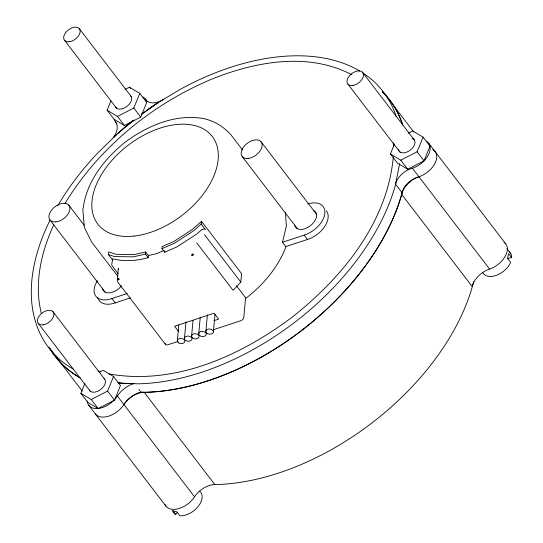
<?xml version="1.0" encoding="UTF-8"?>
<svg xmlns="http://www.w3.org/2000/svg" width="543" height="543" viewBox="0 0 543 543"><rect width="100%" height="100%" fill="white"/><g stroke="black" fill="none" stroke-linecap="round" stroke-linejoin="round"><path stroke-width="0.81" d="M118.605 279.801L118.863 278.321L117.688 279.041L118.014 279.713L118.958 279.726L118.856 278.98L118.204 278.627L117.709 279.319M393.302 156.893C387.417 222.162 342.742 277.011 293.111 316.406C241.404 355.57 175.287 385.652 109.163 373.951M399.628 163.687L395.209 185.808A210.609 129.2 -37.4 0 1 138.058 383.82L118.374 382.978M507.562 258.549L511.628 257.599L511.703 256.69A16.955 10.398 -37.4 0 0 509.212 251.857M112.659 260.097L108.437 254.586L108.688 251.918L116.1 254.321L134.101 254.558L145.687 251.966L148.395 255.515L148.198 257.647C136.734 260.898 124.177 261.767 112.645 258.814L111.749 264.604M118.347 268.154L117.234 280.093L117.885 282.211L165.5 344.432M148.198 257.647L145.49 254.104L145.687 251.966M205.478 229.479L204.338 228.847L201.867 229.54L196.994 233.863L177.174 246.78L164.678 252.21L161.963 248.667L162.16 246.529L173.984 241.397L193.159 228.895L201.507 221.293L241.587 273.665L240.807 282.075L233.117 290.335L196.776 242.965M164.678 252.21L164.807 250.785M177.31 340.787L178.769 325.067M184.45 338.432L185.984 321.884M204.989 229.058L201.256 223.96L201.507 221.293M191.591 336.076L193.05 320.356M198.731 333.721L200.265 317.173M205.872 331.366L207.406 314.818M213.385 331.848L214.994 314.472M193.41 254.341L192.67 254.056L192.29 254.47L193.009 254.972L193.41 254.341L192.67 254.056L193.247 254.66L192.29 254.47M246.128 298.114A87.905 53.927 -37.4 0 0 285.537 247.676L285.794 246.603L282.475 242.273L286.371 226.017L285.401 212.198M118.204 278.627L117.824 279.55L118.53 278.803L118.286 279.801L118.856 278.98M124.965 89.48L129.417 87.185L139.782 93.389L146.712 102.451L140.752 117.064L124.422 125.474L114.057 119.27L107.127 110.215L110.894 100.984M107.127 110.215L117.492 116.419L133.822 108.009L139.782 93.389M99.444 372.199L103.156 370.285L113.521 376.496L120.451 385.55L114.492 400.164L98.161 408.58L87.796 402.377L80.859 393.315L84.946 383.317M80.859 393.315L91.231 399.519L107.555 391.109L113.521 376.496M408.268 133.232L412.721 130.938L423.085 137.141L430.015 146.196L424.049 160.816L407.725 169.226L397.361 163.022L390.424 153.968L394.503 143.963M390.424 153.968L400.795 160.171L417.119 151.755L423.085 137.141M57.775 205.743A210.609 129.2 -37.4 0 1 97.726 152.99L113.419 137.725L115.51 134.046A19.887 12.197 -37.4 0 0 115.516 122.012A18.835 11.559 -37.4 0 1 114.173 119.27M53.906 224.476C41.173 252 33.809 283.711 41.411 313.711M118.014 279.713L118.53 278.803M64.909 203.611C98.582 148.191 151.035 104.921 210.521 79.631C254.545 61.726 307.793 51.551 351.83 74.751M172.715 510.685A16.955 10.398 -37.4 0 0 174.948 514.078L175.681 514.459L177.228 512.436M191.903 254.877L193.009 254.972L192.005 255.624L191.903 254.877L192.365 255.468L192.1 254.674L192.704 255.244M113.419 137.725L123.078 128.569L133.809 120.125M201.256 223.96L194.279 230.32L174.466 243.237L161.963 248.667M126.085 126.193L132.58 120.953M113.684 137.08L116.44 134.739M117.498 133.727L133.795 120.2M141.241 114.227L156.825 103.428L180.724 89.079A210.609 129.2 -37.4 0 1 359.717 71.011M147.628 109.611L156.825 103.428M141.445 114.485L158.271 102.532M163.362 250.73L156.554 253.69L148.395 255.515M140.881 391.998L136.985 393.41A19.887 12.197 -37.4 0 0 123.913 404.535A18.835 11.559 -37.4 0 1 95.371 413.956M97.462 280.731A21.36 13.1 -37.4 0 0 96.002 296.437A21.36 13.1 -37.4 0 0 111.926 298.541L127.184 293.512M282.475 242.273L304.161 235.119A21.36 13.1 -37.4 0 0 324.782 213.677A21.36 13.1 -37.4 0 0 307.854 203.958M97.733 297.625A21.36 13.1 -37.4 0 0 115.245 302.879L130.503 297.842M285.794 246.603L307.474 239.456A21.36 13.1 -37.4 0 0 324.809 226.377A21.36 13.1 -37.4 0 0 326.268 210.67M213.901 320.689L218.646 319.121L214.125 313.216L174.581 326.262L178.599 331.508M178.206 341.337L167.773 344.785A3.143 1.928 -37.4 0 1 165.235 343.414M213.528 329.689L240.82 320.682A3.143 1.928 -37.4 0 0 243.78 317.506L245.606 297.768L236.409 285.754M145.49 254.104L133.239 256.839L114.641 256.595L108.437 254.586M140.42 392.168L144.587 392.345A210.609 129.2 -37.4 0 0 401.732 194.333L402.438 191.034L401.671 194.374A210.738 129.282 -37.4 0 1 144.207 392.311A18.333 11.247 -37.4 0 0 123.913 404.535M140.135 392.127L144.207 392.311L214.831 484.594A210.738 129.282 -37.4 0 0 473.632 281.634M117.933 382.666L123.947 383.467L134.359 383.473L130.463 384.885A19.887 12.197 -37.4 0 0 117.383 396.01A18.835 11.559 -37.4 0 1 99.294 408.336A18.835 11.559 -37.4 0 1 87.247 401.073M98.066 371.018L100.38 371.765M204.467 234.705L240.807 282.075M428.59 143.087L505.737 243.895M506.918 248.708L510.936 253.954M511.628 257.599L508.615 253.656L507.556 258.38L510.569 262.323L510.216 263.294A16.955 10.398 -37.4 0 1 495.922 275.491A16.955 10.398 -37.4 0 1 482.788 272.634M394.184 106.421L413.78 132.017M362.398 72.144L414.479 140.196M417.119 151.755L424.049 160.816M426.235 141.132A18.835 11.559 -37.4 0 1 428.427 154.803A18.835 11.559 -37.4 0 1 412.422 168.235L489.569 269.043A18.51 11.355 -37.4 0 0 472.295 286.656L401.671 194.374A18.51 11.355 -37.4 0 1 418.945 176.76A18.835 11.559 -37.4 0 0 434.95 163.328A18.835 11.559 -37.4 0 0 432.757 149.658M348.049 84.287L400.13 152.339M400.795 160.171L407.725 169.226M261.115 141.845L316.752 214.546M242.653 150.099L230.802 134.616C222.365 125.399 211.295 119.039 198.718 117.912C171.948 115.055 146.196 126.675 125.066 142.212C104.826 158.671 87.104 180.568 83.35 207.114L82.835 209.326L84.274 227.11L90.498 239.85L91.719 242.151L118.001 276.496M304.161 235.119L307.474 239.456M242.185 156.533L297.306 228.555M142.965 97.007A18.835 11.559 -37.4 0 1 145.32 98.969L147.329 101.589M129.417 87.185L130.408 88.482M79.095 28.392L131.175 96.444M133.822 108.009L140.752 117.064M64.746 40.542L116.826 108.593M117.492 116.419L124.422 125.474M115.516 122.012L117.023 123.98M68.88 205.268L84.335 225.467M118.272 273.869L111.831 265.269M111.926 298.541L115.245 302.879M49.949 219.956L105.586 292.65M138.872 389.379L139.877 390.688M52.834 311.499L104.399 378.871M117.383 396.01L194.537 496.818A18.333 11.247 -37.4 0 1 214.831 484.594M107.555 391.109L114.492 400.164M38.485 323.642L90.566 391.693M91.231 399.519L98.161 408.58M50.764 349.964L82.21 391.055M175.681 514.459L172.667 510.522L174.5 511.465L176.814 511.784L179.828 515.721L180.744 515.85A16.955 10.398 -37.4 0 0 198.5 506.062A16.955 10.398 -37.4 0 0 199.648 491.211M88.848 405.431L165.995 506.239M118.422 268.819L118.72 269.389M112.252 259.228L112.353 259.622M393.329 142.884L393.519 146.929M130.313 95.453A9.421 5.776 -37.4 0 1 127.123 106.272A9.421 5.776 -37.4 0 1 115.639 106.991M104.052 378.552A9.421 5.776 -37.4 0 1 100.862 389.372A9.421 5.776 -37.4 0 1 89.371 390.091M412.191 138.465A9.421 5.776 -37.4 0 1 410.427 150.017A9.421 5.776 -37.4 0 1 398.514 149.223M382.53 91.842A210.738 129.282 -37.4 0 1 402.73 124.944M80.697 378.22A210.738 129.282 -37.4 0 1 49.094 347.167M418.945 176.76A16.643 10.208 -37.4 0 0 402.085 192.69L395.562 184.165A16.643 10.208 -37.4 0 1 412.422 168.235M504.053 242.341A18.835 11.559 -37.4 0 1 505.323 256.086A18.835 11.559 -37.4 0 1 489.569 269.043M194.537 496.818A18.835 11.559 -37.4 0 1 178.023 508.811A18.835 11.559 -37.4 0 1 164.889 504.237M363.131 73.142A210.609 129.2 -37.4 0 1 396.159 116.46M73.108 369.023A210.609 129.2 -37.4 0 1 49.868 220.465M163.837 99.193A16.833 10.324 -37.4 0 1 145.32 98.969M382.428 91.95A210.609 129.2 -37.4 0 1 402.682 124.985M78.939 377.134A210.609 129.2 -37.4 0 1 50.221 348.782M121.564 285.754A12.557 7.704 -37.4 0 1 110.392 292.718A12.557 7.704 -37.4 0 1 102.532 288.951M313.956 210.691A12.557 7.704 -37.4 0 1 310.358 225.732A12.557 7.704 -37.4 0 1 294.768 225.528M69.748 41.668A9.421 5.776 -37.4 0 0 79.916 29.668A9.421 5.776 -37.4 0 0 66.103 32.064A9.421 5.776 -37.4 0 0 69.748 41.668M43.488 324.775A9.421 5.776 -37.4 0 0 53.648 312.768A9.421 5.776 -37.4 0 0 39.843 315.164A9.421 5.776 -37.4 0 0 43.488 324.775M353.045 85.421A9.421 5.776 -37.4 0 0 363.213 73.414A9.421 5.776 -37.4 0 0 349.407 75.816A9.421 5.776 -37.4 0 0 353.045 85.421M55.956 221.877A11.98 7.351 -37.4 0 0 69.742 207.012A11.98 7.351 -37.4 0 0 52.556 208.953A11.98 7.351 -37.4 0 0 55.956 221.877M248.185 158.454A11.98 7.351 -37.4 0 0 261.977 143.59A11.98 7.351 -37.4 0 0 244.791 145.531A11.98 7.351 -37.4 0 0 248.185 158.454M134.087 236.069A72.083 44.221 -37.4 0 0 217.241 146.719A72.083 44.221 -37.4 0 0 113.915 158.142A72.083 44.221 -37.4 0 0 134.087 236.069M192.629 337.977A3.767 2.586 5.3 0 0 198.955 337.223A3.767 2.586 5.3 0 0 194.455 333.755A3.767 2.586 5.3 0 0 192.629 337.977M185.489 340.339A3.767 2.586 5.3 0 0 191.815 339.579A3.767 2.586 5.3 0 0 187.315 336.11A3.767 2.586 5.3 0 0 185.489 340.339M206.91 333.266A3.767 2.586 5.3 0 0 213.236 332.506A3.767 2.586 5.3 0 0 208.736 329.044A3.767 2.586 5.3 0 0 206.91 333.266M199.77 335.622A3.767 2.586 5.3 0 0 206.096 334.861A3.767 2.586 5.3 0 0 201.596 331.4A3.767 2.586 5.3 0 0 199.77 335.622M178.355 342.694A3.767 2.586 5.3 0 0 184.674 341.934A3.767 2.586 5.3 0 0 180.174 338.465A3.767 2.586 5.3 0 0 178.355 342.694"/></g></svg>
